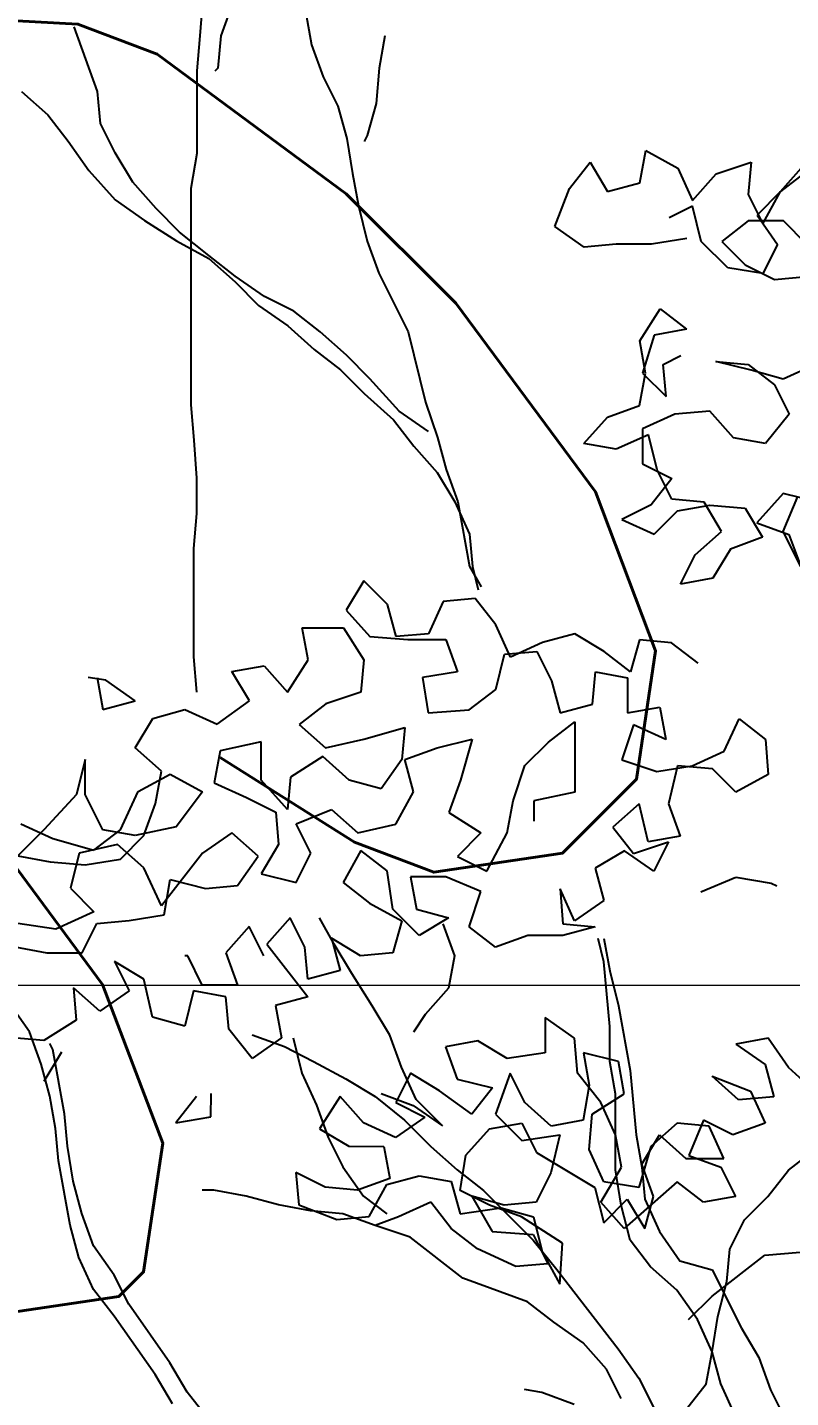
# Model space of a CAD drawing. Header units: millimetres. Extents: x 684983 to 685377, y 990360 to 990509.
# Drawn here: x 685036.312 to 685036.688, y 990437.835 to 990438.51 of the extents above; entities that cross this region are included whole.
import ezdxf

# ---------------------------------------------------------------- set-up
doc = ezdxf.new("R2010")
doc.units = ezdxf.units.MM
doc.layers.add('grid', color=8, linetype='Continuous', lineweight=9)
doc.layers.add('GRID LEVELS', color=7, linetype='Continuous', lineweight=13)
doc.layers.add('TEAK', color=7, linetype='Continuous')
doc.styles.get("Standard").update_dxf_attribs({"font": 'RomanS'})

# ---------------------------------------------------------------- blocks, each defined once
blk = doc.blocks.new('A$C25655A80')
at = {"color": 62}
for p, q in [((-0.21365, 1.84109), (-0.20982, 1.81994)), ((-0.24635, 1.82285), (-0.24537, 1.83535)), ((-0.23576, 1.83342), (-0.23962, 1.82285)), ((-0.28001, 1.80462), (-0.28768, 1.82578)), ((-0.24732, 1.81132), (-0.24635, 1.82285)), ((-0.23962, 1.82285), (-0.24059, 1.81227)), ((-0.18579, 1.8228), (-0.18772, 1.81223)), ((-0.20982, 1.81994), (-0.20599, 1.80936)), ((-0.24059, 1.81227), (-0.24155, 1.81131)), ((-0.18772, 1.81223), (-0.18869, 1.80069)), ((-0.24734, 1.7844), (-0.24732, 1.81132)), ((-0.20599, 1.80936), (-0.20119, 1.79974)), ((-0.305, 1.80464), (-0.29636, 1.79694)), ((-0.27906, 1.79404), (-0.28001, 1.80462)), ((-0.20119, 1.79974), (-0.19831, 1.78916)), ((-0.18869, 1.80069), (-0.19158, 1.79012)), ((-0.29636, 1.79694), (-0.28964, 1.78829)), ((-0.27426, 1.78443), (-0.27906, 1.79404)), ((-0.19158, 1.79012), (-0.19255, 1.7882)), ((-0.28964, 1.78829), (-0.28292, 1.77867)), ((-0.19831, 1.78916), (-0.1964, 1.77763)), ((-0.1022, 1.77466), (-0.10026, 1.78523)), ((-0.10026, 1.78523), (-0.08969, 1.77945)), ((-0.2685, 1.77481), (-0.27426, 1.78443)), ((-0.24928, 1.77287), (-0.24734, 1.7844)), ((-0.12527, 1.77276), (-0.11853, 1.7814)), ((-0.11853, 1.7814), (-0.11277, 1.77178)), ((-0.0772, 1.77752), (-0.06566, 1.78135)), ((-0.06566, 1.78135), (-0.06663, 1.77078)), ((-0.28292, 1.77867), (-0.27427, 1.76905)), ((-0.1964, 1.77763), (-0.19449, 1.76705)), ((-0.08969, 1.77945), (-0.0849, 1.76887)), ((-0.0849, 1.76887), (-0.0772, 1.77752)), ((-0.05606, 1.77173), (-0.04836, 1.78038)), ((-0.0474, 1.77845), (-0.05606, 1.77173)), ((-0.26082, 1.76615), (-0.2685, 1.77481)), ((-0.24934, 1.70173), (-0.24928, 1.77287)), ((-0.13009, 1.76026), (-0.12527, 1.77276)), ((-0.11277, 1.77178), (-0.1022, 1.77466)), ((-0.05606, 1.77173), (-0.06375, 1.76405)), ((-0.06183, 1.76116), (-0.05606, 1.77173)), ((-0.27427, 1.76905), (-0.26467, 1.76231)), ((-0.19449, 1.76705), (-0.19161, 1.75551)), ((-0.0849, 1.76695), (-0.09259, 1.76311)), ((-0.08203, 1.75541), (-0.0849, 1.76695)), ((-0.06663, 1.77078), (-0.06183, 1.76116)), ((-0.25314, 1.75845), (-0.26082, 1.76615)), ((-0.06375, 1.76405), (-0.05703, 1.75443)), ((-0.26467, 1.76231), (-0.2541, 1.75557)), ((-0.24353, 1.75075), (-0.25314, 1.75845)), ((-0.12048, 1.75353), (-0.13009, 1.76026)), ((-0.06664, 1.76213), (-0.0753, 1.75541)), ((-0.0551, 1.76212), (-0.06664, 1.76213)), ((-0.04742, 1.75442), (-0.0551, 1.76212)), ((-0.2541, 1.75557), (-0.24353, 1.74979)), ((-0.19161, 1.75551), (-0.18778, 1.74494)), ((-0.10991, 1.75448), (-0.12048, 1.75353)), ((-0.09837, 1.75447), (-0.10991, 1.75448)), ((-0.08683, 1.75638), (-0.09837, 1.75447)), ((-0.07338, 1.74675), (-0.08203, 1.75541)), ((-0.0753, 1.75541), (-0.06761, 1.74771)), ((-0.05703, 1.75443), (-0.06185, 1.74482)), ((-0.23488, 1.74402), (-0.24353, 1.75075)), ((-0.24353, 1.74979), (-0.23489, 1.74209)), ((-0.18778, 1.74494), (-0.17818, 1.7257)), ((-0.06185, 1.74482), (-0.07338, 1.74675)), ((-0.06761, 1.74771), (-0.05801, 1.74289)), ((-0.23489, 1.74209), (-0.2272, 1.7344)), ((-0.22528, 1.73728), (-0.23488, 1.74402)), ((-0.05801, 1.74289), (-0.04743, 1.74385)), ((-0.21567, 1.73246), (-0.22528, 1.73728)), ((-0.2272, 1.7344), (-0.2176, 1.72766)), ((-0.20702, 1.72573), (-0.21567, 1.73246)), ((-0.10224, 1.72275), (-0.0955, 1.73331)), ((-0.0955, 1.73331), (-0.08686, 1.72658)), ((-0.2176, 1.72766), (-0.20895, 1.71996)), ((-0.08686, 1.72658), (-0.09744, 1.72467)), ((-0.19838, 1.71803), (-0.20702, 1.72573)), ((-0.17818, 1.7257), (-0.17244, 1.70262)), ((-0.10033, 1.71217), (-0.10224, 1.72275)), ((-0.09744, 1.72467), (-0.10129, 1.71217)), ((-0.20895, 1.71996), (-0.20031, 1.71322)), ((-0.19069, 1.71033), (-0.19838, 1.71803)), ((-0.09456, 1.71505), (-0.08879, 1.71793)), ((-0.20031, 1.71322), (-0.19262, 1.70553)), ((-0.09361, 1.70447), (-0.09456, 1.71505)), ((-0.07726, 1.71599), (-0.06668, 1.71502)), ((-0.06572, 1.7131), (-0.07726, 1.71599)), ((-0.06668, 1.71502), (-0.05804, 1.70829)), ((-0.05515, 1.71021), (-0.06572, 1.7131)), ((-0.04457, 1.715), (-0.05515, 1.71021)), ((-0.18109, 1.69975), (-0.19069, 1.71033)), ((-0.10226, 1.7016), (-0.10033, 1.71217)), ((-0.10129, 1.71217), (-0.09361, 1.70447)), ((-0.19262, 1.70553), (-0.18302, 1.69687)), ((-0.05804, 1.70829), (-0.05324, 1.69867)), ((-0.24839, 1.6902), (-0.24934, 1.70173)), ((-0.17148, 1.69301), (-0.18109, 1.69975)), ((-0.17244, 1.70262), (-0.1686, 1.69108)), ((-0.11284, 1.69776), (-0.10226, 1.7016)), ((-0.07919, 1.69965), (-0.09073, 1.6987)), ((-0.07151, 1.691), (-0.07919, 1.69965)), ((-0.18302, 1.69687), (-0.1763, 1.68821)), ((-0.12054, 1.68912), (-0.11284, 1.69776)), ((-0.09073, 1.6987), (-0.10131, 1.69391)), ((-0.05324, 1.69867), (-0.06094, 1.68906)), ((-0.1686, 1.69108), (-0.16573, 1.68051)), ((-0.09939, 1.69198), (-0.10997, 1.68719)), ((-0.10131, 1.69391), (-0.10132, 1.68237)), ((-0.09651, 1.68044), (-0.09939, 1.69198)), ((-0.06094, 1.68906), (-0.07151, 1.691)), ((-0.24744, 1.6777), (-0.24839, 1.6902)), ((-0.1763, 1.68821), (-0.16861, 1.67955)), ((-0.10997, 1.68719), (-0.12054, 1.68912)), ((-0.10132, 1.68237), (-0.09171, 1.67756)), ((-0.24745, 1.66616), (-0.24744, 1.6777)), ((-0.16861, 1.67955), (-0.16285, 1.66993)), ((-0.16573, 1.68051), (-0.16189, 1.66993)), ((-0.09171, 1.67756), (-0.09845, 1.66891)), ((-0.09172, 1.67083), (-0.09651, 1.68044)), ((-0.05519, 1.67272), (-0.06385, 1.66311)), ((-0.04365, 1.66982), (-0.05519, 1.67272)), ((-0.16285, 1.66993), (-0.15806, 1.65935)), ((-0.16189, 1.66993), (-0.15807, 1.64878)), ((-0.09845, 1.66891), (-0.10807, 1.66411)), ((-0.08114, 1.66986), (-0.09172, 1.67083)), ((-0.0898, 1.66698), (-0.07922, 1.66889)), ((-0.07538, 1.66024), (-0.08114, 1.66986)), ((-0.07922, 1.66889), (-0.06769, 1.66792)), ((-0.0552, 1.66022), (-0.05038, 1.67175)), ((-0.24842, 1.65463), (-0.24745, 1.66616)), ((-0.10807, 1.66411), (-0.0975, 1.6593)), ((-0.0975, 1.6593), (-0.0898, 1.66698)), ((-0.06769, 1.66792), (-0.06193, 1.6583)), ((-0.15806, 1.65935), (-0.15711, 1.64878)), ((-0.08404, 1.65256), (-0.07538, 1.66024)), ((-0.06385, 1.66311), (-0.05328, 1.65926)), ((-0.04944, 1.64868), (-0.0552, 1.66022)), ((-0.05328, 1.65926), (-0.04944, 1.64868)), ((-0.24846, 1.61906), (-0.24842, 1.65463)), ((-0.06193, 1.6583), (-0.07251, 1.65447)), ((-0.08886, 1.64295), (-0.08404, 1.65256)), ((-0.07251, 1.65447), (-0.07828, 1.64486)), ((-0.15807, 1.64878), (-0.15423, 1.64205)), ((-0.15711, 1.64878), (-0.15519, 1.64108)), ((-0.19268, 1.644), (-0.19845, 1.6344)), ((-0.18499, 1.63631), (-0.19268, 1.644)), ((-0.07828, 1.64486), (-0.08886, 1.64295)), ((-0.16673, 1.63725), (-0.17155, 1.62668)), ((-0.15615, 1.6382), (-0.16673, 1.63725)), ((-0.14943, 1.62954), (-0.15615, 1.6382)), ((-0.19845, 1.6344), (-0.19077, 1.62574)), ((-0.18212, 1.62573), (-0.18499, 1.63631)), ((-0.21288, 1.62864), (-0.19942, 1.62863)), ((-0.21097, 1.61806), (-0.21288, 1.62864)), ((-0.19942, 1.62863), (-0.1927, 1.61805)), ((-0.14464, 1.61896), (-0.14943, 1.62954)), ((-0.19077, 1.62574), (-0.17828, 1.62476)), ((-0.17155, 1.62668), (-0.18212, 1.62573)), ((-0.17828, 1.62476), (-0.16578, 1.62475)), ((-0.16578, 1.62475), (-0.16194, 1.61417)), ((-0.13406, 1.62376), (-0.14464, 1.61896)), ((-0.12348, 1.62664), (-0.13406, 1.62376)), ((-0.11387, 1.62086), (-0.12348, 1.62664)), ((-0.10233, 1.62469), (-0.10523, 1.61412)), ((-0.09176, 1.62372), (-0.10233, 1.62469)), ((-0.08311, 1.61699), (-0.09176, 1.62372)), ((-0.24751, 1.60752), (-0.24846, 1.61906)), ((-0.14945, 1.6084), (-0.14656, 1.61993)), ((-0.14656, 1.61993), (-0.13598, 1.62088)), ((-0.13598, 1.62088), (-0.13118, 1.61126)), ((-0.10523, 1.61412), (-0.11387, 1.62086)), ((-0.23596, 1.61424), (-0.22539, 1.61615)), ((-0.2302, 1.60462), (-0.23596, 1.61424)), ((-0.22539, 1.61615), (-0.21771, 1.6075)), ((-0.21771, 1.6075), (-0.21097, 1.61806)), ((-0.1927, 1.61805), (-0.19367, 1.60747)), ((-0.16194, 1.61417), (-0.17348, 1.61226)), ((-0.11773, 1.60356), (-0.11676, 1.61413)), ((-0.11676, 1.61413), (-0.10619, 1.6122)), ((-0.2773, 1.6114), (-0.28307, 1.61236)), ((-0.28019, 1.61236), (-0.27827, 1.60178)), ((-0.2677, 1.60466), (-0.2773, 1.6114)), ((-0.17348, 1.61226), (-0.17157, 1.60072)), ((-0.13118, 1.61126), (-0.12831, 1.60069)), ((-0.10619, 1.6122), (-0.1062, 1.60067)), ((-0.19367, 1.60747), (-0.20521, 1.60364)), ((-0.15811, 1.60167), (-0.14945, 1.6084)), ((-0.27827, 1.60178), (-0.2677, 1.60466)), ((-0.26193, 1.59889), (-0.25136, 1.60176)), ((-0.25136, 1.60176), (-0.24079, 1.59694)), ((-0.24079, 1.59694), (-0.2302, 1.60462)), ((-0.20521, 1.60364), (-0.21387, 1.59692)), ((-0.17157, 1.60072), (-0.15811, 1.60167)), ((-0.12831, 1.60069), (-0.11773, 1.60356)), ((-0.1062, 1.60067), (-0.09562, 1.60258)), ((-0.09562, 1.60258), (-0.09371, 1.592)), ((-0.26771, 1.58928), (-0.26193, 1.59889)), ((-0.21387, 1.59692), (-0.20523, 1.58922)), ((-0.13216, 1.59108), (-0.12351, 1.5978)), ((-0.12351, 1.5978), (-0.12353, 1.57473)), ((-0.10428, 1.59682), (-0.10814, 1.58529)), ((-0.09371, 1.592), (-0.10428, 1.59682)), ((-0.07449, 1.58814), (-0.06967, 1.59871)), ((-0.06967, 1.59871), (-0.06103, 1.59197)), ((-0.20523, 1.58922), (-0.19273, 1.59209)), ((-0.19273, 1.59209), (-0.17926, 1.59593)), ((-0.17926, 1.59593), (-0.18023, 1.58535)), ((-0.1687, 1.58919), (-0.15716, 1.59206)), ((-0.15716, 1.59206), (-0.16102, 1.57861)), ((-0.06103, 1.59197), (-0.06008, 1.58044)), ((-0.25907, 1.58158), (-0.26771, 1.58928)), ((-0.23983, 1.58829), (-0.24177, 1.57772)), ((-0.22637, 1.59116), (-0.23983, 1.58829)), ((-0.22638, 1.57867), (-0.22637, 1.59116)), ((-0.17927, 1.58535), (-0.1687, 1.58919)), ((-0.13986, 1.58339), (-0.13216, 1.59108)), ((-0.08507, 1.58334), (-0.07449, 1.58814)), ((-0.28406, 1.58545), (-0.28695, 1.57391)), ((-0.28407, 1.57391), (-0.28406, 1.58545)), ((-0.20619, 1.58634), (-0.21677, 1.57962)), ((-0.19754, 1.57864), (-0.20619, 1.58634)), ((-0.18023, 1.58535), (-0.18697, 1.57575)), ((-0.1764, 1.57477), (-0.17927, 1.58535)), ((-0.14372, 1.57186), (-0.13986, 1.58339)), ((-0.10814, 1.58529), (-0.09661, 1.58143)), ((-0.09661, 1.58143), (-0.08507, 1.58334)), ((-0.08987, 1.58335), (-0.09277, 1.57085)), ((-0.07834, 1.58237), (-0.08987, 1.58335)), ((-0.26676, 1.57486), (-0.25618, 1.58062)), ((-0.261, 1.57101), (-0.25907, 1.58158)), ((-0.25618, 1.58062), (-0.24561, 1.57484)), ((-0.21774, 1.56904), (-0.22638, 1.57867)), ((-0.21677, 1.57962), (-0.21774, 1.56904)), ((-0.18697, 1.57575), (-0.19754, 1.57864)), ((-0.16102, 1.57861), (-0.16487, 1.56803)), ((-0.07066, 1.57468), (-0.07834, 1.58237)), ((-0.06008, 1.58044), (-0.07066, 1.57468)), ((-0.28695, 1.57391), (-0.29753, 1.56239)), ((-0.27831, 1.56237), (-0.28407, 1.57391)), ((-0.27254, 1.56237), (-0.26676, 1.57486)), ((-0.24561, 1.57484), (-0.25428, 1.56331)), ((-0.24177, 1.57772), (-0.2312, 1.5729)), ((-0.18218, 1.56421), (-0.1764, 1.57477)), ((-0.12353, 1.57473), (-0.13699, 1.57185)), ((-0.26485, 1.56044), (-0.261, 1.57101)), ((-0.2312, 1.5729), (-0.22159, 1.56809)), ((-0.14565, 1.56129), (-0.14372, 1.57186)), ((-0.13699, 1.57185), (-0.13699, 1.56513)), ((-0.10238, 1.57086), (-0.11104, 1.56318)), ((-0.09951, 1.55836), (-0.10238, 1.57086)), ((-0.09277, 1.57085), (-0.08893, 1.56027)), ((-0.22159, 1.56809), (-0.22064, 1.55751)), ((-0.21486, 1.56424), (-0.20332, 1.56903)), ((-0.20332, 1.56903), (-0.19468, 1.56133)), ((-0.16487, 1.56803), (-0.1543, 1.5613)), ((-0.29753, 1.56239), (-0.30619, 1.55374)), ((-0.30522, 1.56432), (-0.29465, 1.5595)), ((-0.2812, 1.55564), (-0.27254, 1.56237)), ((-0.26774, 1.56044), (-0.27831, 1.56237)), ((-0.27255, 1.55275), (-0.26485, 1.56044)), ((-0.25428, 1.56331), (-0.26774, 1.56044)), ((-0.23601, 1.56137), (-0.24563, 1.55465)), ((-0.22737, 1.55367), (-0.23601, 1.56137)), ((-0.21006, 1.55462), (-0.21486, 1.56424)), ((-0.19468, 1.56133), (-0.18218, 1.56421)), ((-0.1543, 1.5613), (-0.162, 1.55361)), ((-0.15239, 1.5488), (-0.14565, 1.56129)), ((-0.11104, 1.56318), (-0.10432, 1.55452)), ((-0.08893, 1.56027), (-0.09951, 1.55836)), ((-0.29465, 1.5595), (-0.2812, 1.55564)), ((-0.27351, 1.55756), (-0.28601, 1.55469)), ((-0.26486, 1.54986), (-0.27351, 1.55756)), ((-0.22064, 1.55751), (-0.22641, 1.5479)), ((-0.10432, 1.55452), (-0.09278, 1.55836)), ((-0.09278, 1.55836), (-0.0976, 1.54875)), ((-0.30619, 1.55374), (-0.29562, 1.55181)), ((-0.29562, 1.55181), (-0.28409, 1.55084)), ((-0.28601, 1.55469), (-0.2889, 1.54315)), ((-0.28409, 1.55084), (-0.27255, 1.55275)), ((-0.24563, 1.55465), (-0.25911, 1.53736)), ((-0.23411, 1.54407), (-0.22737, 1.55367)), ((-0.21488, 1.54501), (-0.21006, 1.55462)), ((-0.19372, 1.55556), (-0.1995, 1.54499)), ((-0.18507, 1.54883), (-0.19372, 1.55556)), ((-0.162, 1.55361), (-0.15239, 1.5488)), ((-0.1072, 1.55548), (-0.11682, 1.54973)), ((-0.0976, 1.54875), (-0.1072, 1.55548)), ((-0.25911, 1.53736), (-0.26486, 1.54986)), ((-0.22641, 1.5479), (-0.21488, 1.54501)), ((-0.18316, 1.53633), (-0.18507, 1.54883)), ((-0.17739, 1.5469), (-0.17547, 1.53632)), ((-0.16585, 1.54689), (-0.17739, 1.5469)), ((-0.15432, 1.54207), (-0.16585, 1.54689)), ((-0.11682, 1.54973), (-0.11395, 1.53915)), ((-0.08222, 1.542), (-0.07068, 1.5468)), ((-0.07068, 1.5468), (-0.05915, 1.54487)), ((-0.2889, 1.54315), (-0.28122, 1.53546)), ((-0.25815, 1.53447), (-0.25621, 1.54601)), ((-0.25621, 1.54601), (-0.24468, 1.54311)), ((-0.24468, 1.54311), (-0.23411, 1.54407)), ((-0.1995, 1.54499), (-0.19085, 1.53826)), ((-0.12836, 1.54301), (-0.12741, 1.53147)), ((-0.12357, 1.53243), (-0.12836, 1.54301)), ((-0.05915, 1.54487), (-0.05723, 1.5439)), ((-0.19085, 1.53826), (-0.18028, 1.53248)), ((-0.15818, 1.53054), (-0.15432, 1.54207)), ((-0.11395, 1.53915), (-0.12357, 1.53243)), ((-0.28122, 1.53546), (-0.29372, 1.5297)), ((-0.26968, 1.53256), (-0.25815, 1.53447)), ((-0.21681, 1.53348), (-0.22451, 1.52483)), ((-0.21201, 1.52386), (-0.21681, 1.53348)), ((-0.2024, 1.52481), (-0.2072, 1.53347)), ((-0.17452, 1.52767), (-0.18316, 1.53633)), ((-0.17547, 1.53632), (-0.1649, 1.53343)), ((-0.1649, 1.53343), (-0.17452, 1.52767)), ((-0.29372, 1.5297), (-0.30621, 1.53163)), ((-0.28507, 1.522), (-0.28026, 1.53161)), ((-0.28026, 1.53161), (-0.26968, 1.53256)), ((-0.23027, 1.5306), (-0.23797, 1.52196)), ((-0.22548, 1.52099), (-0.23027, 1.5306)), ((-0.18028, 1.53248), (-0.18318, 1.52191)), ((-0.16683, 1.53151), (-0.16299, 1.52093)), ((-0.14953, 1.5238), (-0.15818, 1.53054)), ((-0.11684, 1.5305), (-0.12742, 1.52763)), ((-0.12741, 1.53147), (-0.11684, 1.5305)), ((-0.22451, 1.52483), (-0.21107, 1.50751)), ((-0.20336, 1.52673), (-0.20049, 1.51616)), ((-0.19375, 1.52096), (-0.20336, 1.52673)), ((-0.19664, 1.51519), (-0.2024, 1.52481)), ((-0.13895, 1.52764), (-0.14953, 1.5238)), ((-0.12742, 1.52763), (-0.13895, 1.52764)), ((-0.11397, 1.51896), (-0.11588, 1.52665)), ((-0.11396, 1.52665), (-0.11205, 1.51608)), ((-0.30718, 1.52394), (-0.29661, 1.52201)), ((-0.29661, 1.52201), (-0.28507, 1.522)), ((-0.25047, 1.52101), (-0.25143, 1.52101)), ((-0.24567, 1.51139), (-0.25047, 1.52101)), ((-0.23797, 1.52196), (-0.23414, 1.51138)), ((-0.21106, 1.51328), (-0.21201, 1.52386)), ((-0.18318, 1.52191), (-0.19375, 1.52096)), ((-0.16299, 1.52093), (-0.16492, 1.51036)), ((-0.2745, 1.51911), (-0.26971, 1.50949)), ((-0.2649, 1.51333), (-0.2745, 1.51911)), ((-0.20049, 1.51616), (-0.21106, 1.51328)), ((-0.18992, 1.50461), (-0.19664, 1.51519)), ((-0.11206, 1.49781), (-0.11397, 1.51896)), ((-0.11205, 1.51608), (-0.10917, 1.50454)), ((-0.26202, 1.50083), (-0.2649, 1.51333)), ((-0.23414, 1.51138), (-0.24567, 1.51139)), ((-0.28797, 1.51047), (-0.28702, 1.49989)), ((-0.27932, 1.50277), (-0.28797, 1.51047)), ((-0.26971, 1.50949), (-0.27932, 1.50277)), ((-0.24856, 1.50947), (-0.25145, 1.49794)), ((-0.23798, 1.50754), (-0.24856, 1.50947)), ((-0.23703, 1.49696), (-0.23798, 1.50754)), ((-0.21107, 1.50751), (-0.22164, 1.50464)), ((-0.16492, 1.51036), (-0.17262, 1.50171)), ((-0.3024, 1.49606), (-0.30912, 1.50568)), ((-0.22164, 1.50464), (-0.21973, 1.49406)), ((-0.18416, 1.49499), (-0.18992, 1.50461)), ((-0.17262, 1.50171), (-0.17647, 1.49595)), ((-0.10917, 1.50454), (-0.10535, 1.48339)), ((-0.28702, 1.49989), (-0.2976, 1.49317)), ((-0.25145, 1.49794), (-0.26202, 1.50083)), ((-0.13321, 1.50071), (-0.13322, 1.48918)), ((-0.1236, 1.49398), (-0.13321, 1.50071)), ((-0.11207, 1.48628), (-0.11206, 1.49781)), ((-0.2976, 1.49317), (-0.30913, 1.49415)), ((-0.29857, 1.48548), (-0.3024, 1.49606)), ((-0.22935, 1.48734), (-0.23703, 1.49696)), ((-0.21973, 1.49406), (-0.22935, 1.48734)), ((-0.22934, 1.49503), (-0.21877, 1.49118)), ((-0.21589, 1.49406), (-0.21301, 1.48252)), ((-0.18033, 1.48442), (-0.18416, 1.49499)), ((-0.15533, 1.49304), (-0.1659, 1.49113)), ((-0.14572, 1.48727), (-0.15533, 1.49304)), ((-0.12265, 1.48244), (-0.1236, 1.49398)), ((-0.06016, 1.49392), (-0.07073, 1.49201)), ((-0.05344, 1.4843), (-0.06016, 1.49392)), ((-0.29183, 1.48932), (-0.29761, 1.47972)), ((-0.29472, 1.49029), (-0.29568, 1.49221)), ((-0.29089, 1.46914), (-0.29472, 1.49029)), ((-0.21877, 1.49118), (-0.20916, 1.48636)), ((-0.1659, 1.49113), (-0.16207, 1.48055)), ((-0.13322, 1.48918), (-0.14572, 1.48727)), ((-0.12072, 1.48917), (-0.11881, 1.47859)), ((-0.10919, 1.48627), (-0.12072, 1.48917)), ((-0.07073, 1.49201), (-0.06113, 1.48527)), ((-0.29569, 1.47491), (-0.29857, 1.48548)), ((-0.20916, 1.48636), (-0.1986, 1.48059)), ((-0.17553, 1.47384), (-0.18033, 1.48442)), ((-0.11016, 1.4757), (-0.11207, 1.48628)), ((-0.10728, 1.4757), (-0.10919, 1.48627)), ((-0.06113, 1.48527), (-0.05825, 1.47469)), ((-0.04383, 1.47564), (-0.05344, 1.4843)), ((-0.21301, 1.48252), (-0.20822, 1.47194)), ((-0.1986, 1.48059), (-0.18899, 1.47481)), ((-0.17745, 1.48249), (-0.18226, 1.47288)), ((-0.16784, 1.47671), (-0.17745, 1.48249)), ((-0.16207, 1.48055), (-0.15053, 1.47766)), ((-0.14476, 1.48246), (-0.14958, 1.46901)), ((-0.13996, 1.47284), (-0.14476, 1.48246)), ((-0.11497, 1.47282), (-0.12265, 1.48244)), ((-0.10535, 1.48339), (-0.10344, 1.46224)), ((-0.07843, 1.48144), (-0.06594, 1.47662)), ((-0.06979, 1.47374), (-0.07843, 1.48144)), ((-0.29378, 1.46433), (-0.29569, 1.47491)), ((-0.24763, 1.47486), (-0.25436, 1.46622)), ((-0.24283, 1.46813), (-0.24282, 1.47582)), ((-0.20052, 1.47482), (-0.20726, 1.46425)), ((-0.19284, 1.46616), (-0.20052, 1.47482)), ((-0.18899, 1.47481), (-0.17938, 1.46711)), ((-0.18706, 1.47577), (-0.17649, 1.47191)), ((-0.15727, 1.46901), (-0.16784, 1.47671)), ((-0.15053, 1.47766), (-0.15727, 1.46901)), ((-0.11881, 1.47859), (-0.12074, 1.46706)), ((-0.11786, 1.46898), (-0.10728, 1.4757)), ((-0.11018, 1.45071), (-0.11016, 1.4757)), ((-0.05825, 1.47469), (-0.06979, 1.47374)), ((-0.06594, 1.47662), (-0.06114, 1.46604)), ((-0.20822, 1.47194), (-0.20438, 1.46137)), ((-0.18226, 1.47288), (-0.17265, 1.46807)), ((-0.17649, 1.47191), (-0.16689, 1.46518)), ((-0.16689, 1.46518), (-0.17553, 1.47384)), ((-0.13132, 1.46514), (-0.13996, 1.47284)), ((-0.11017, 1.46224), (-0.11497, 1.47282)), ((-0.28994, 1.45856), (-0.29089, 1.46914)), ((-0.25436, 1.46622), (-0.24283, 1.46813)), ((-0.18227, 1.46135), (-0.19284, 1.46616)), ((-0.17265, 1.46807), (-0.18227, 1.46135)), ((-0.17938, 1.46711), (-0.17074, 1.45845)), ((-0.15151, 1.4642), (-0.14093, 1.46611)), ((-0.14958, 1.46901), (-0.14094, 1.46035)), ((-0.14093, 1.46611), (-0.13613, 1.4565)), ((-0.12074, 1.46706), (-0.13132, 1.46514)), ((-0.11883, 1.45744), (-0.11786, 1.46898)), ((-0.08998, 1.46607), (-0.09864, 1.45839)), ((-0.07941, 1.4651), (-0.08998, 1.46607)), ((-0.08133, 1.46702), (-0.08615, 1.45549)), ((-0.07172, 1.46221), (-0.08133, 1.46702)), ((-0.06114, 1.46604), (-0.07172, 1.46221)), ((-0.29283, 1.45376), (-0.29378, 1.46433)), ((-0.20726, 1.46425), (-0.19765, 1.45848)), ((-0.20438, 1.46137), (-0.19958, 1.45175)), ((-0.15921, 1.45556), (-0.15151, 1.4642)), ((-0.14094, 1.46035), (-0.12844, 1.46226)), ((-0.12844, 1.46226), (-0.13133, 1.44976)), ((-0.10826, 1.45167), (-0.11017, 1.46224)), ((-0.10344, 1.46224), (-0.10153, 1.45166)), ((-0.10153, 1.45262), (-0.09575, 1.46223)), ((-0.09575, 1.46223), (-0.08711, 1.45453)), ((-0.07461, 1.45452), (-0.07941, 1.4651)), ((-0.28803, 1.44702), (-0.28994, 1.45856)), ((-0.19765, 1.45848), (-0.18612, 1.45847)), ((-0.18612, 1.45847), (-0.18421, 1.44789)), ((-0.17074, 1.45845), (-0.16209, 1.45075)), ((-0.11403, 1.44686), (-0.11883, 1.45744)), ((-0.09864, 1.45839), (-0.1025, 1.44493)), ((-0.05347, 1.45065), (-0.04481, 1.45737)), ((-0.289, 1.4326), (-0.29283, 1.45376)), ((-0.16114, 1.44402), (-0.15921, 1.45556)), ((-0.13613, 1.4565), (-0.11692, 1.44494)), ((-0.09769, 1.44204), (-0.10153, 1.45262)), ((-0.08711, 1.45453), (-0.07461, 1.45452)), ((-0.08615, 1.45549), (-0.07558, 1.45164)), ((-0.21497, 1.44984), (-0.21401, 1.43927)), ((-0.20536, 1.44502), (-0.21497, 1.44984)), ((-0.19958, 1.45175), (-0.19286, 1.44213)), ((-0.18421, 1.44789), (-0.19478, 1.44405)), ((-0.18517, 1.44597), (-0.17459, 1.44884)), ((-0.17459, 1.44884), (-0.16402, 1.44691)), ((-0.16209, 1.45075), (-0.15345, 1.44402)), ((-0.13133, 1.44976), (-0.13615, 1.44016)), ((-0.115, 1.44014), (-0.10826, 1.45167)), ((-0.10827, 1.43917), (-0.11018, 1.45071)), ((-0.10153, 1.45166), (-0.10058, 1.44108)), ((-0.07558, 1.45164), (-0.07078, 1.44202)), ((-0.0602, 1.44201), (-0.05347, 1.45065)), ((-0.28515, 1.43645), (-0.28803, 1.44702)), ((-0.24189, 1.4441), (-0.24573, 1.4441)), ((-0.23131, 1.44216), (-0.24189, 1.4441)), ((-0.19478, 1.44405), (-0.20536, 1.44502)), ((-0.19095, 1.4354), (-0.18517, 1.44597)), ((-0.16402, 1.44691), (-0.16115, 1.43633)), ((-0.15153, 1.43921), (-0.16114, 1.44402)), ((-0.15345, 1.44402), (-0.13712, 1.42766)), ((-0.11692, 1.44494), (-0.11404, 1.43341)), ((-0.1025, 1.44493), (-0.11403, 1.44686)), ((-0.09, 1.44684), (-0.10732, 1.43148)), ((-0.08135, 1.4401), (-0.09, 1.44684)), ((-0.22074, 1.43927), (-0.23131, 1.44216)), ((-0.21017, 1.43734), (-0.22074, 1.43927)), ((-0.21401, 1.43927), (-0.20152, 1.43445)), ((-0.19286, 1.44213), (-0.18518, 1.43635)), ((-0.17075, 1.44019), (-0.18133, 1.43539)), ((-0.16403, 1.43153), (-0.17075, 1.44019)), ((-0.15729, 1.4421), (-0.15058, 1.43056)), ((-0.14672, 1.4392), (-0.15729, 1.4421)), ((-0.14096, 1.43535), (-0.15153, 1.43921)), ((-0.13615, 1.44016), (-0.14672, 1.4392)), ((-0.10732, 1.43148), (-0.115, 1.44014)), ((-0.11404, 1.43341), (-0.10635, 1.44109)), ((-0.1054, 1.42763), (-0.10827, 1.43917)), ((-0.10635, 1.44109), (-0.10059, 1.43147)), ((-0.10059, 1.43147), (-0.09769, 1.44204)), ((-0.10058, 1.44108), (-0.09578, 1.43051)), ((-0.07078, 1.44202), (-0.08135, 1.4401)), ((-0.0679, 1.43432), (-0.0602, 1.44201)), ((-0.28132, 1.42587), (-0.28515, 1.43645)), ((-0.1996, 1.43637), (-0.21017, 1.43734)), ((-0.20152, 1.43445), (-0.19095, 1.4354)), ((-0.18903, 1.43251), (-0.1996, 1.43637)), ((-0.18133, 1.43539), (-0.18903, 1.43251)), ((-0.16115, 1.43633), (-0.14769, 1.43824)), ((-0.14769, 1.43824), (-0.13711, 1.43535)), ((-0.12751, 1.42669), (-0.14096, 1.43535)), ((-0.13711, 1.43535), (-0.13424, 1.42381)), ((-0.07272, 1.42472), (-0.0679, 1.43432)), ((-0.28613, 1.42203), (-0.289, 1.4326)), ((-0.17749, 1.42866), (-0.18903, 1.43251)), ((-0.15539, 1.42479), (-0.16403, 1.43153)), ((-0.15058, 1.43056), (-0.13712, 1.42958)), ((-0.09578, 1.43051), (-0.08906, 1.42089)), ((-0.2746, 1.41625), (-0.28132, 1.42587)), ((-0.1602, 1.41518), (-0.17749, 1.42866)), ((-0.13712, 1.42958), (-0.13232, 1.41996)), ((-0.13712, 1.42766), (-0.12944, 1.41804)), ((-0.12848, 1.41323), (-0.12751, 1.42669)), ((-0.09868, 1.41897), (-0.1054, 1.42763)), ((-0.28133, 1.41145), (-0.28613, 1.42203)), ((-0.1429, 1.41901), (-0.15539, 1.42479)), ((-0.13424, 1.42381), (-0.12848, 1.41323)), ((-0.08906, 1.42089), (-0.07849, 1.41799)), ((-0.0785, 1.40934), (-0.06118, 1.42278)), ((-0.07369, 1.41414), (-0.07272, 1.42472)), ((-0.06118, 1.42278), (-0.04965, 1.42373)), ((-0.2698, 1.40663), (-0.2746, 1.41625)), ((-0.13232, 1.41996), (-0.1429, 1.41901)), ((-0.12944, 1.41804), (-0.10928, 1.39207)), ((-0.09003, 1.41127), (-0.09868, 1.41897)), ((-0.07849, 1.41799), (-0.06889, 1.39876)), ((-0.13906, 1.40747), (-0.1602, 1.41518)), ((-0.07658, 1.40261), (-0.07369, 1.41414)), ((-0.27461, 1.40279), (-0.28133, 1.41145)), ((-0.13042, 1.40074), (-0.13906, 1.40747)), ((-0.08331, 1.40165), (-0.09003, 1.41127)), ((-0.0862, 1.40166), (-0.0785, 1.40934)), ((-0.26117, 1.38355), (-0.27461, 1.40279)), ((-0.25636, 1.38739), (-0.2698, 1.40663)), ((-0.12081, 1.394), (-0.13042, 1.40074)), ((-0.07851, 1.39108), (-0.08331, 1.40165)), ((-0.07851, 1.39108), (-0.07658, 1.40261)), ((-0.06889, 1.39876), (-0.06314, 1.38914)), ((-0.11313, 1.38534), (-0.12081, 1.394)), ((-0.10928, 1.39207), (-0.10256, 1.38245)), ((-0.08045, 1.3805), (-0.07851, 1.39108)), ((-0.07564, 1.3805), (-0.07851, 1.39108)), ((-0.2506, 1.37778), (-0.25636, 1.38739)), ((-0.10833, 1.37572), (-0.11313, 1.38534)), ((-0.06314, 1.38914), (-0.0593, 1.37856)), ((-0.25541, 1.37393), (-0.26117, 1.38355)), ((-0.10256, 1.38245), (-0.09776, 1.37283)), ((-0.08718, 1.37186), (-0.08045, 1.3805)), ((-0.07084, 1.36992), (-0.07564, 1.3805)), ((-0.24388, 1.36912), (-0.2506, 1.37778)), ((-0.13428, 1.37767), (-0.14005, 1.37864)), ((-0.12371, 1.37381), (-0.13428, 1.37767)), ((-0.0593, 1.37856), (-0.0545, 1.36894))]:
    blk.add_line(p, q, dxfattribs=at)
blk = doc.blocks.new('TR')
blk.add_blockref('A$C25655A80', (0.01921, 0.01485, 1.34531))

msp = doc.modelspace()

# ---------------------------------------------------------------- linework, layer by layer
at = {"layer": 'grid'}
msp.add_line((685085.19566, 990438.03806), (684982.76357, 990438.03806), dxfattribs=at)

# ---------------------------------------------------------------- block references
at = {"layer": 'TEAK', "xscale": 1.5, "yscale": 1.5, "zscale": 1.5}
msp.add_blockref('TR', (685036.738, 990435.749, 99.599), dxfattribs=at)

# ---------------------------------------------------------------- texts
at = {"layer": 'GRID LEVELS', "width": 0.5}
msp.add_text('99.63', height=0.8, rotation=45, dxfattribs=at).set_placement((685035.62998, 990437.15777, 99.62972))

doc.saveas('drawing.dxf')
